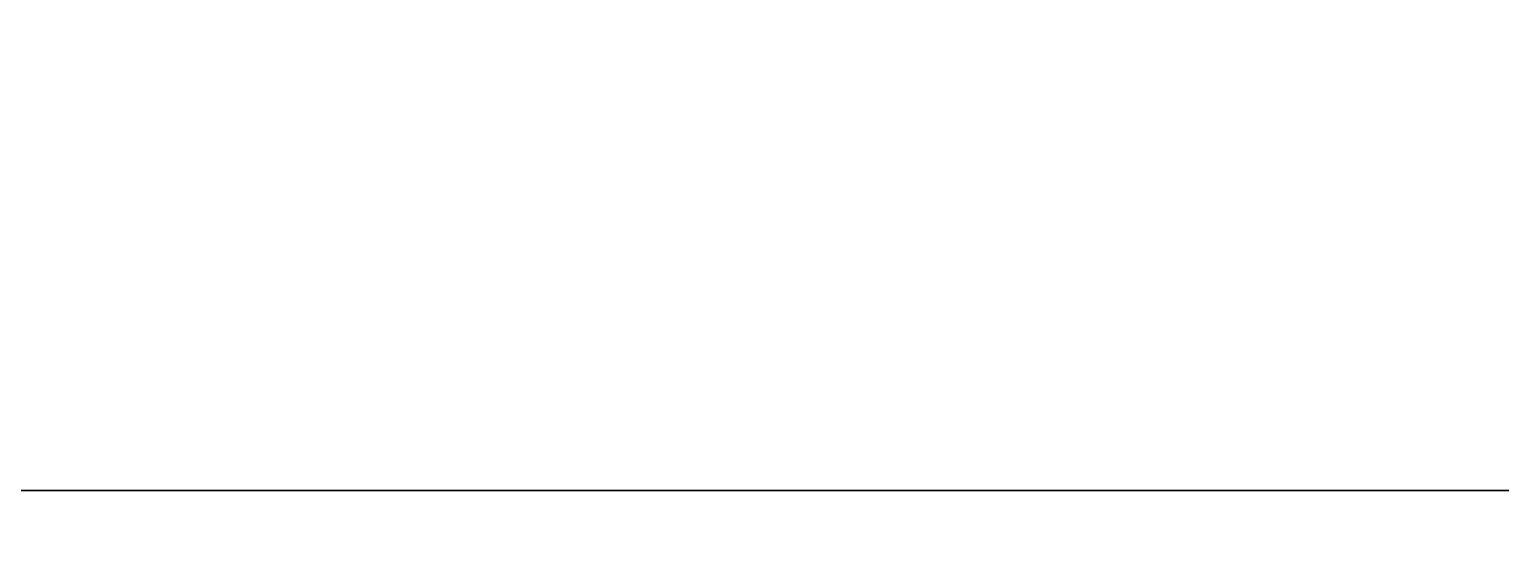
# Model space of a CAD drawing. Header units: metres. Extents: x -140 to 196, y -168 to 100.
# Drawn here: x -62.2 to 31.4, y -62.7 to -30.6 of the extents above; entities that cross this region are included whole.
import ezdxf

# ---------------------------------------------------------------- set-up
doc = ezdxf.new("R2010")
doc.units = ezdxf.units.M
doc.layers.add('BASE', color=8, linetype='Continuous')
doc.layers.add('PLATAFORMA', color=3, linetype='Continuous')

msp = doc.modelspace()

# ---------------------------------------------------------------- linework, layer by layer
at = {"layer": 'BASE'}
for points in [[(-100, -100), (100, -100), (100, 100), (-100, 100)], [(-100, -100, 5), (100, -100, 5), (100, 100, 5), (-100, 100, 5)]]:
    msp.add_3dface(points, dxfattribs=at)
at = {"layer": 'PLATAFORMA'}
for points in [[(-80, -60, 13), (80, -60, 13), (80, 60, 13), (-80, 60, 13)], [(-80, -60, 16), (80, -60, 16), (80, 60, 16), (-80, 60, 16)], [(-80, -60, 13), (80, -60, 13), (80, -60, 16), (-80, -60, 16)]]:
    msp.add_3dface(points, dxfattribs=at)

doc.saveas('drawing.dxf')
